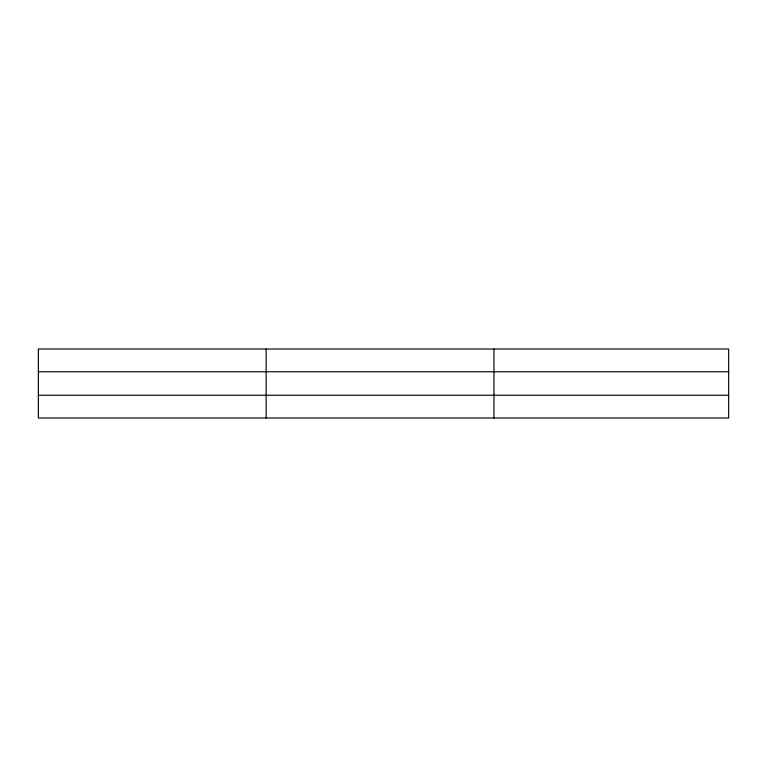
<?xml version="1.0" encoding="UTF-8"?>
<svg xmlns="http://www.w3.org/2000/svg" width="767" height="767" viewBox="0 0 767 767"><rect width="100%" height="100%" fill="white"/><g stroke="black" fill="none" stroke-linecap="round" stroke-linejoin="round"><path stroke-width="1.15" d="M266.149 417.996L266.149 349.004M493.948 417.996L493.948 349.004M728.65 395.226L728.65 417.996L38.35 417.996L38.35 349.004L728.65 349.004L728.65 395.226L38.35 395.226M38.35 371.774L728.65 371.774"/></g></svg>
